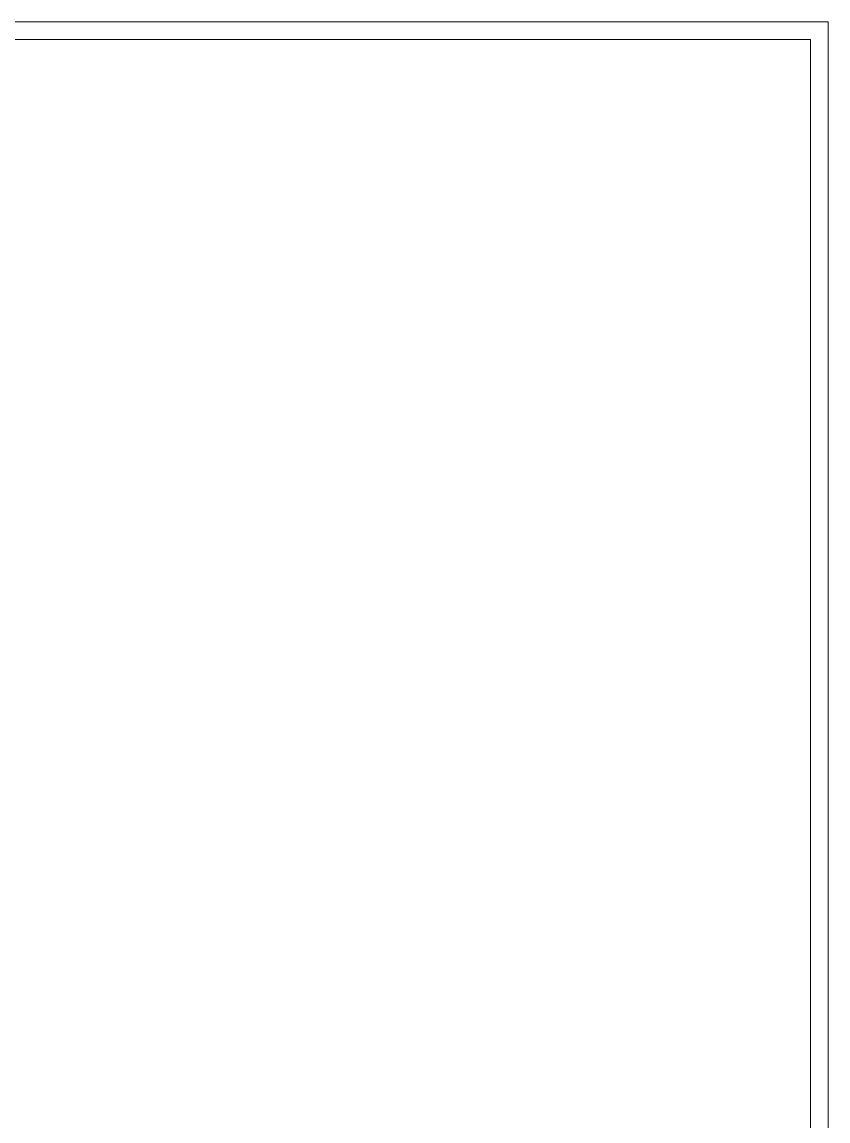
# Model space of a CAD drawing. Header units: millimetres. Extents: x 1036 to 1701, y -23 to 446.
# Drawn here: x 1529 to 1700.8, y 211.3 to 445.7 of the extents above; entities that cross this region are included whole.
import ezdxf

# ---------------------------------------------------------------- set-up
doc = ezdxf.new("R2010")
doc.units = ezdxf.units.MM
doc.layers.get('Defpoints').update_dxf_attribs({"color": 6, "lineweight": 9})
doc.layers.add('SolidLine', color=7, linetype='Continuous', lineweight=30)
pattern_1 = [(45, (588.481, 45.0295), (-2.245064, 2.245064), [])]

msp = doc.modelspace()

# ---------------------------------------------------------------- hatches: boundary and pattern name
at = {"layer": 'SolidLine', "linetype": 'Continuous', "lineweight": 18}
h = msp.add_hatch(dxfattribs=at)
h.set_pattern_fill('ANSI31', color=256, style=0)
h.set_pattern_definition(pattern_1)
edge = h.paths.add_edge_path(flags=0)
edge.add_spline(control_points=[(1530.3, 350.07), (1530.3, 350.03), (1530.29, 349.99), (1530.28, 349.95), (1530.27, 349.88), (1530.24, 349.81), (1530.21, 349.76), (1530.17, 349.7), (1530.13, 349.65), (1530.08, 349.6), (1530.03, 349.56), (1529.97, 349.53), (1529.9, 349.5), (1529.84, 349.48), (1529.77, 349.47), (1529.71, 349.47), (1529.64, 349.47), (1529.57, 349.48), (1529.51, 349.5), (1529.45, 349.52), (1529.38, 349.55), (1529.33, 349.59), (1529.28, 349.63), (1529.23, 349.69), (1529.19, 349.74), (1529.16, 349.8), (1529.13, 349.87), (1529.11, 349.93), (1529.1, 350), (1529.09, 350.07), (1529.1, 350.14), (1529.11, 350.21), (1529.13, 350.27), (1529.16, 350.33), (1529.18, 350.39), (1529.22, 350.45), (1529.27, 350.5), (1529.32, 350.55), (1529.37, 350.59), (1529.43, 350.62), (1529.49, 350.65), (1529.56, 350.67), (1529.62, 350.67), (1529.69, 350.68), (1529.76, 350.68), (1529.82, 350.66), (1529.89, 350.65), (1529.95, 350.62), (1530.01, 350.59), (1530.07, 350.55), (1530.12, 350.51), (1530.16, 350.45), (1530.21, 350.4), (1530.24, 350.34), (1530.26, 350.27), (1530.29, 350.21), (1530.3, 350.14), (1530.3, 350.07)], knot_values=[0, 0, 0, 0, 0.000128, 0.000128, 0.000128, 0.000332, 0.000332, 0.000332, 0.000535, 0.000535, 0.000535, 0.000737, 0.000737, 0.000737, 0.000939, 0.000939, 0.000939, 0.001141, 0.001141, 0.001141, 0.001345, 0.001345, 0.001345, 0.001551, 0.001551, 0.001551, 0.001759, 0.001759, 0.001759, 0.001965, 0.001965, 0.001965, 0.00217, 0.00217, 0.00217, 0.002372, 0.002372, 0.002372, 0.002574, 0.002574, 0.002574, 0.002775, 0.002775, 0.002775, 0.002978, 0.002978, 0.002978, 0.003182, 0.003182, 0.003182, 0.003388, 0.003388, 0.003388, 0.003594, 0.003594, 0.003594, 0.0038, 0.0038, 0.0038, 0.0038], weights=[1, 1, 1, 1, 1, 1, 1, 1, 1, 1, 1, 1, 1, 1, 1, 1, 1, 1, 1, 1, 1, 1, 1, 1, 1, 1, 1, 1, 1, 1, 1, 1, 1, 1, 1, 1, 1, 1, 1, 1, 1, 1, 1, 1, 1, 1, 1, 1, 1, 1, 1, 1, 1, 1, 1, 1, 1, 1], degree=3, periodic=0)
h = msp.add_hatch(dxfattribs=at)
h.set_pattern_fill('ANSI31', color=256, style=0)
h.set_pattern_definition(pattern_1)
edge = h.paths.add_edge_path(flags=0)
edge.add_spline(control_points=[(1529.12, 344.78), (1529.12, 344.78), (1529.12, 344.79), (1529.11, 344.8), (1529.1, 344.86), (1529.09, 344.93), (1529.1, 345), (1529.11, 345.07), (1529.13, 345.13), (1529.16, 345.2), (1529.18, 345.26), (1529.22, 345.31), (1529.27, 345.36), (1529.32, 345.41), (1529.37, 345.45), (1529.43, 345.48), (1529.49, 345.51), (1529.56, 345.53), (1529.63, 345.53), (1529.69, 345.54), (1529.76, 345.54), (1529.83, 345.52), (1529.89, 345.51), (1529.96, 345.48), (1530.01, 345.45), (1530.07, 345.41), (1530.12, 345.37), (1530.17, 345.31), (1530.21, 345.26), (1530.24, 345.2), (1530.26, 345.14), (1530.29, 345.07), (1530.3, 345), (1530.3, 344.94), (1530.3, 344.9), (1530.29, 344.85), (1530.28, 344.81), (1530.28, 344.8), (1530.28, 344.79), (1530.28, 344.78)], knot_values=[0.001731, 0.001731, 0.001731, 0.001731, 0.001754, 0.001754, 0.001754, 0.001958, 0.001958, 0.001958, 0.002161, 0.002161, 0.002161, 0.002364, 0.002364, 0.002364, 0.002567, 0.002567, 0.002567, 0.00277, 0.00277, 0.00277, 0.002973, 0.002973, 0.002973, 0.003176, 0.003176, 0.003176, 0.00338, 0.00338, 0.00338, 0.003584, 0.003584, 0.003584, 0.003788, 0.003788, 0.003788, 0.003915, 0.003915, 0.003915, 0.00395, 0.00395, 0.00395, 0.00395], weights=[1, 1, 1, 1, 1, 1, 1, 1, 1, 1, 1, 1, 1, 1, 1, 1, 1, 1, 1, 1, 1, 1, 1, 1, 1, 1, 1, 1, 1, 1, 1, 1, 1, 1, 1, 1, 1, 1, 1, 1], degree=3, periodic=0)
edge.add_line((1530.28, 344.78), (1529.12, 344.78))

# ---------------------------------------------------------------- linework, layer by layer
at = {"layer": 'Defpoints'}
for points in [[(1700.81, -23.09), (1700.81, 445.65), (1036.31, 445.65), (1036.31, -23.09)], [(1697.06, -19.34), (1697.06, 441.9), (1040.06, 441.9), (1040.06, -19.34)]]:
    msp.add_lwpolyline(points, close=True, dxfattribs=at)

doc.saveas('drawing.dxf')
